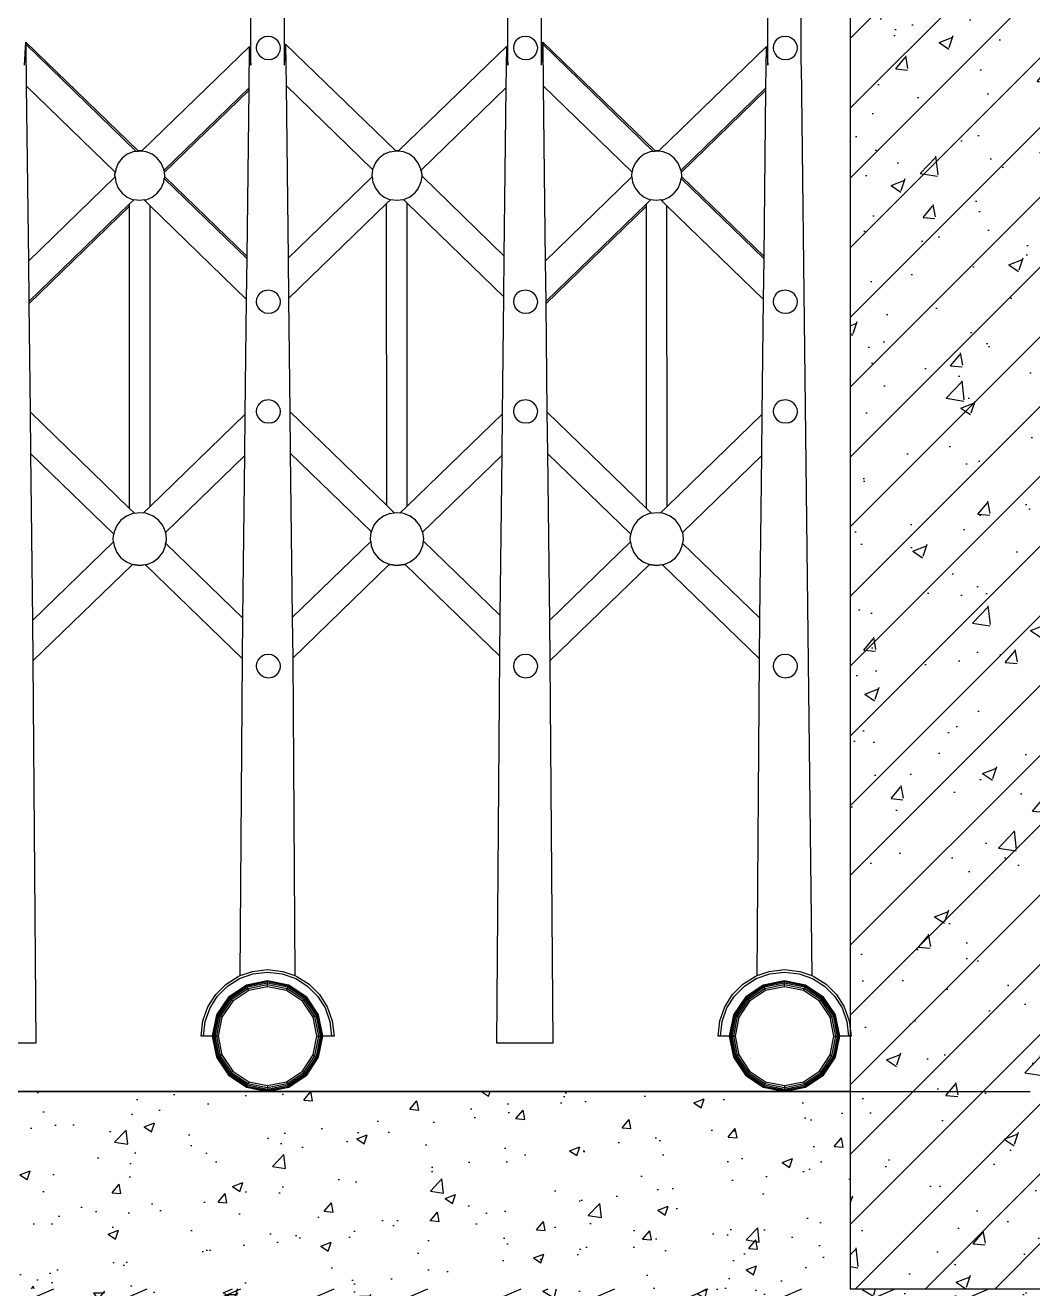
# Model space of a CAD drawing. Extents: x -2377130 to 293730, y -2 to 754590.
# Drawn here: x -2152089 to -2151068, y 516737 to 518018 of the extents above; entities that cross this region are included whole.
import ezdxf

# ---------------------------------------------------------------- set-up
doc = ezdxf.new("R2010")
doc.units = 0
doc.header["$LTSCALE"] = 1000
doc.header["$MEASUREMENT"] = 0
for name, color, linetype in [('00-Hatch', 8, 'Continuous'), ('A-SFCE', 30, 'Continuous'), ('AS-COLN', 6, 'Continuous'), ('PUB_HATCH', 8, 'Continuous')]:
    doc.layers.add(name, color=color, linetype=linetype)

# ---------------------------------------------------------------- blocks, each defined once
blk = doc.blocks.new('A$C4A4B1E4B')
at = {"color": 250}
for p, q in [((-674.7, 1056.6), (-674.7, 1499.9)), ((-640.6, 1056.6), (-640.6, 1499.9)), ((-413.9, 1056.6), (-413.9, 1499.9)), ((-379.8, 1056.6), (-379.8, 1499.9)), ((-150.6, 1056.6), (-150.6, 1499.9)), ((-116.5, 1056.6), (-116.5, 1499.9)), ((-904, 1056.6), (-902.8, 1080)), ((-902.8, 1080), (-789.1, 969.9)), ((-902.8, 1080), (-902.7, 1077.7)), ((-902.7, 1077.7), (-790.8, 969.2)), ((-902.7, 1077.7), (-902.3, 1035.5)), ((-668.9, 1074), (-668.4, 1077.2)), ((-668.4, 1077.2), (-667.2, 1080.1)), ((-667.2, 1080.1), (-665.3, 1082.5)), ((-662.9, 1084.4), (-665.3, 1082.5)), ((-660, 1085.6), (-662.9, 1084.4)), ((-660, 1085.6), (-656.8, 1086)), ((-656.8, 1086), (-653.6, 1085.6)), ((-653.6, 1085.6), (-650.8, 1084.4)), ((-650.8, 1084.4), (-648.3, 1082.5)), ((-646.5, 1080.1), (-648.3, 1082.5)), ((-645.2, 1077.2), (-646.5, 1080.1)), ((-645.2, 1077.2), (-644.8, 1074)), ((-640.6, 1056.6), (-639.4, 1078)), ((-639.4, 1078), (-527.9, 970)), ((-639.4, 1078), (-638.9, 1035.8)), ((-408.1, 1074), (-407.7, 1077.2)), ((-407.7, 1077.2), (-406.5, 1080.1)), ((-406.5, 1080.1), (-404.6, 1082.5)), ((-402.2, 1084.4), (-404.6, 1082.5)), ((-399.3, 1085.6), (-402.2, 1084.4)), ((-399.3, 1085.6), (-396.1, 1086)), ((-396.1, 1086), (-392.9, 1085.6)), ((-392.9, 1085.6), (-390, 1084.4)), ((-390, 1084.4), (-387.6, 1082.5)), ((-385.7, 1080.1), (-387.6, 1082.5)), ((-384.5, 1077.2), (-385.7, 1080.1)), ((-384.5, 1077.2), (-384.1, 1074)), ((-379.8, 1056.6), (-378.7, 1080)), ((-378.7, 1080), (-265, 969.9)), ((-378.7, 1080), (-378.6, 1077.7)), ((-378.6, 1077.7), (-266.7, 969.2)), ((-378.6, 1077.7), (-378.1, 1035.5)), ((-144.8, 1074), (-144.3, 1077.2)), ((-144.3, 1077.2), (-143.1, 1080.1)), ((-143.1, 1080.1), (-141.2, 1082.5)), ((-138.8, 1084.4), (-141.2, 1082.5)), ((-135.9, 1085.6), (-138.8, 1084.4)), ((-135.9, 1085.6), (-132.7, 1086)), ((-132.7, 1086), (-129.5, 1085.6)), ((-129.5, 1085.6), (-126.7, 1084.4)), ((-126.7, 1084.4), (-124.2, 1082.5)), ((-122.3, 1080.1), (-124.2, 1082.5)), ((-121.1, 1077.2), (-122.3, 1080.1)), ((-121.1, 1077.2), (-120.7, 1074)), ((-784.8, 969.9), (-675.9, 1075.4)), ((-676.4, 1033.5), (-675.9, 1075.4)), ((-675.9, 1075.4), (-674.7, 1056.6)), ((-668.4, 1070.8), (-668.9, 1074)), ((-668.4, 1070.8), (-667.2, 1067.9)), ((-667.2, 1067.9), (-665.3, 1065.5)), ((-662.9, 1063.6), (-665.3, 1065.5)), ((-660, 1062.4), (-662.9, 1063.6)), ((-653.6, 1062.4), (-650.8, 1063.6)), ((-650.8, 1063.6), (-648.3, 1065.5)), ((-646.5, 1067.9), (-648.3, 1065.5)), ((-645.2, 1070.8), (-646.5, 1067.9)), ((-644.8, 1074), (-645.2, 1070.8)), ((-524.4, 969.9), (-415.2, 1075.8)), ((-415.7, 1033.9), (-415.2, 1075.8)), ((-415.2, 1075.8), (-413.9, 1056.6)), ((-407.7, 1070.8), (-408.1, 1074)), ((-407.7, 1070.8), (-406.5, 1067.9)), ((-406.5, 1067.9), (-404.6, 1065.5)), ((-402.2, 1063.6), (-404.6, 1065.5)), ((-399.3, 1062.4), (-402.2, 1063.6)), ((-392.9, 1062.4), (-390, 1063.6)), ((-390, 1063.6), (-387.6, 1065.5)), ((-385.7, 1067.9), (-387.6, 1065.5)), ((-384.5, 1070.8), (-385.7, 1067.9)), ((-384.1, 1074), (-384.5, 1070.8)), ((-260.7, 969.9), (-151.8, 1075.4)), ((-152.3, 1033.5), (-151.8, 1075.4)), ((-151.8, 1075.4), (-150.6, 1056.6)), ((-144.3, 1070.8), (-144.8, 1074)), ((-144.3, 1070.8), (-143.1, 1067.9)), ((-143.1, 1067.9), (-141.2, 1065.5)), ((-138.8, 1063.6), (-141.2, 1065.5)), ((-135.9, 1062.4), (-138.8, 1063.6)), ((-129.5, 1062.4), (-126.7, 1063.6)), ((-126.7, 1063.6), (-124.2, 1065.5)), ((-122.3, 1067.9), (-124.2, 1065.5)), ((-121.1, 1070.8), (-122.3, 1067.9)), ((-120.7, 1074), (-121.1, 1070.8)), ((-656.8, 1062), (-660, 1062.4)), ((-653.6, 1062.4), (-656.8, 1062)), ((-396.1, 1062), (-399.3, 1062.4)), ((-392.9, 1062.4), (-396.1, 1062)), ((-132.7, 1062), (-135.9, 1062.4)), ((-129.5, 1062.4), (-132.7, 1062)), ((-116.5, 1056.6), (-105.9, 133.6)), ((-812.1, 948.1), (-902.3, 1035.5)), ((-902.3, 1035.5), (-900.2, 858)), ((-676.4, 1033.5), (-762.8, 949.8)), ((-676.4, 1031.2), (-762.4, 947.8)), ((-678.4, 862.6), (-676.4, 1031.2)), ((-676.4, 1031.2), (-676.4, 1033.5)), ((-551, 950.6), (-638.9, 1035.8)), ((-638.9, 1035.8), (-636.9, 860.9)), ((-415.7, 1033.9), (-502, 950.2)), ((-417.6, 863.1), (-415.7, 1033.9)), ((-288, 948.1), (-378.1, 1035.5)), ((-378.1, 1035.5), (-376.1, 858)), ((-152.3, 1033.5), (-238.7, 949.8)), ((-152.3, 1031.2), (-238.3, 947.8)), ((-154.3, 862.6), (-152.3, 1031.2)), ((-152.3, 1031.2), (-152.3, 1033.5)), ((-805.1, 962.3), (-809, 957.2)), ((-800, 966.3), (-805.1, 962.3)), ((-794, 968.8), (-800, 966.3)), ((-790.8, 969.2), (-794, 968.8)), ((-790.8, 969.2), (-788.7, 969.5)), ((-789.1, 969.9), (-787.3, 970.2)), ((-788.7, 969.5), (-789.1, 969.9)), ((-788.7, 969.5), (-787.3, 969.7)), ((-787.3, 970.2), (-784.8, 969.9)), ((-787.3, 969.7), (-785.2, 969.4)), ((-785.2, 969.4), (-784.8, 969.9)), ((-780.6, 968.8), (-785.2, 969.4)), ((-774.6, 966.3), (-780.6, 968.8)), ((-769.5, 962.3), (-774.6, 966.3)), ((-765.5, 957.2), (-769.5, 962.3)), ((-548.3, 957.2), (-544.4, 962.3)), ((-539.3, 966.3), (-544.4, 962.3)), ((-533.2, 968.8), (-539.3, 966.3)), ((-533.2, 968.8), (-527.5, 969.6)), ((-527.9, 970), (-526.5, 970.2)), ((-527.9, 970), (-527.5, 969.6)), ((-527.5, 969.6), (-526.5, 969.7)), ((-526.5, 970.2), (-524.4, 969.9)), ((-526.5, 969.7), (-524.9, 969.5)), ((-524.9, 969.5), (-524.4, 969.9)), ((-519.8, 968.8), (-524.9, 969.5)), ((-513.8, 966.3), (-519.8, 968.8)), ((-508.7, 962.3), (-513.8, 966.3)), ((-504.8, 957.2), (-508.7, 962.3)), ((-281, 962.3), (-284.9, 957.2)), ((-275.9, 966.3), (-281, 962.3)), ((-269.9, 968.8), (-275.9, 966.3)), ((-266.7, 969.2), (-269.9, 968.8)), ((-266.7, 969.2), (-264.6, 969.5)), ((-265, 969.9), (-263.2, 970.2)), ((-264.6, 969.5), (-265, 969.9)), ((-264.6, 969.5), (-263.2, 969.7)), ((-263.2, 970.2), (-260.7, 969.9)), ((-263.2, 969.7), (-261.1, 969.4)), ((-261.1, 969.4), (-260.7, 969.9)), ((-256.5, 968.8), (-261.1, 969.4)), ((-250.4, 966.3), (-256.5, 968.8)), ((-245.3, 962.3), (-250.4, 966.3)), ((-241.4, 957.2), (-245.3, 962.3)), ((-812.5, 945), (-812.1, 948.1)), ((-812.4, 944.8), (-812, 948)), ((-812, 948), (-812.1, 948.1)), ((-811.6, 951.2), (-812, 948)), ((-809, 957.2), (-811.6, 951.2)), ((-763, 951.2), (-765.5, 957.2)), ((-762.8, 949.8), (-763, 951.2)), ((-762.8, 949.8), (-762.5, 947.7)), ((-762.5, 947.7), (-762.4, 947.8)), ((-762.4, 947.8), (-762.1, 945)), ((-551.7, 945), (-551, 950.6)), ((-551.7, 944.8), (-550.9, 950.6)), ((-550.9, 950.6), (-551, 950.6)), ((-550.9, 950.6), (-550.8, 951.2)), ((-550.8, 951.2), (-548.3, 957.2)), ((-502.2, 951.2), (-504.8, 957.2)), ((-502.1, 950.1), (-502.2, 951.2)), ((-502, 950.2), (-502.1, 950.1)), ((-502.1, 950.1), (-501.4, 944.7)), ((-502, 950.2), (-501.3, 945)), ((-288.4, 945), (-288, 948.1)), ((-288.3, 944.8), (-287.9, 948)), ((-287.9, 948), (-288, 948.1)), ((-287.5, 951.2), (-287.9, 948)), ((-284.9, 957.2), (-287.5, 951.2)), ((-238.9, 951.2), (-241.4, 957.2)), ((-238.7, 949.8), (-238.9, 951.2)), ((-238.7, 949.8), (-238.4, 947.7)), ((-238.4, 947.7), (-238.3, 947.8)), ((-238.3, 947.8), (-237.9, 945)), ((-900.2, 858), (-812.3, 943.2)), ((-812.4, 944.8), (-812.5, 945)), ((-812.5, 944.5), (-812.4, 944.8)), ((-812.3, 943.2), (-812.5, 944.5)), ((-812.3, 943.2), (-811.6, 937.8)), ((-811.6, 937.8), (-809, 931.8)), ((-765.5, 931.8), (-763, 937.8)), ((-763, 937.8), (-762.4, 941.7)), ((-762.5, 947.7), (-762.1, 944.7)), ((-762.2, 943.8), (-762.4, 941.7)), ((-762.4, 941.7), (-678.4, 860.3)), ((-762.1, 944.5), (-762.2, 943.8)), ((-762.2, 943.8), (-678.4, 862.6)), ((-762.1, 945), (-762.1, 944.7)), ((-762.1, 944.7), (-762.1, 944.5)), ((-636.9, 860.9), (-551.6, 943.5)), ((-551.7, 944.8), (-551.7, 945)), ((-551.7, 944.5), (-551.7, 944.8)), ((-551.6, 943.5), (-551.7, 944.5)), ((-551.6, 943.5), (-550.8, 937.8)), ((-550.8, 937.8), (-548.3, 931.8)), ((-502.2, 937.8), (-504.8, 931.8)), ((-501.4, 944.3), (-502.2, 937.8)), ((-501.3, 945), (-501.4, 944.7)), ((-501.4, 944.7), (-501.3, 944.5)), ((-501.3, 944.5), (-501.4, 944.3)), ((-501.4, 944.3), (-417.6, 863.1)), ((-376.1, 858), (-288.2, 943.2)), ((-288.3, 944.8), (-288.4, 945)), ((-288.4, 944.5), (-288.3, 944.8)), ((-288.2, 943.2), (-288.4, 944.5)), ((-288.2, 943.2), (-287.5, 937.8)), ((-287.5, 937.8), (-284.9, 931.8)), ((-241.4, 931.8), (-238.9, 937.8)), ((-238.9, 937.8), (-238.3, 941.7)), ((-238.4, 947.7), (-238, 944.7)), ((-238.1, 943.8), (-238.3, 941.7)), ((-238.3, 941.7), (-154.3, 860.3)), ((-238, 944.5), (-238.1, 943.8)), ((-238.1, 943.8), (-154.3, 862.6)), ((-237.9, 945), (-238, 944.7)), ((-238, 944.7), (-238, 944.5)), ((-809, 931.8), (-805.1, 926.7)), ((-805.1, 926.7), (-800, 922.7)), ((-800, 922.7), (-794, 920.2)), ((-780.6, 920.2), (-774.6, 922.7)), ((-774.6, 922.7), (-769.5, 926.7)), ((-769.5, 926.7), (-765.5, 931.8)), ((-548.3, 931.8), (-544.4, 926.7)), ((-544.4, 926.7), (-539.3, 922.7)), ((-539.3, 922.7), (-533.2, 920.2)), ((-519.7, 920.3), (-513.8, 922.7)), ((-513.8, 922.7), (-508.7, 926.7)), ((-504.8, 931.8), (-508.7, 926.7)), ((-284.9, 931.8), (-281, 926.7)), ((-281, 926.7), (-275.9, 922.7)), ((-275.9, 922.7), (-269.9, 920.2)), ((-256.5, 920.2), (-250.4, 922.7)), ((-250.4, 922.7), (-245.3, 926.7)), ((-245.3, 926.7), (-241.4, 931.8)), ((-797.6, 916), (-899.7, 817)), ((-797.6, 913.7), (-899.7, 814.7)), ((-793.4, 920.1), (-797.6, 916)), ((-797.6, 913.7), (-797.6, 916)), ((-797.5, 607.3), (-797.6, 913.7)), ((-794, 920.2), (-793.4, 920.1)), ((-787.3, 919.3), (-793.4, 920.1)), ((-782.9, 919.9), (-787.3, 919.3)), ((-782.9, 919.9), (-780.6, 920.2)), ((-776.8, 913.9), (-782.9, 919.9)), ((-776.7, 609.2), (-776.8, 913.9)), ((-678.9, 819), (-776.8, 913.9)), ((-536.9, 916.4), (-636.4, 820)), ((-533, 920.2), (-536.9, 916.4)), ((-536.8, 610.1), (-536.9, 916.4)), ((-533.2, 920.2), (-533, 920.2)), ((-526.5, 919.3), (-533, 920.2)), ((-519.8, 920.2), (-526.5, 919.3)), ((-519.8, 920.2), (-519.7, 920.3)), ((-516.1, 916.8), (-519.7, 920.3)), ((-418.1, 821.8), (-516.1, 916.8)), ((-516, 609.6), (-516.1, 916.8)), ((-273.5, 916), (-375.6, 817)), ((-273.5, 913.7), (-375.6, 814.7)), ((-269.3, 920.1), (-273.5, 916)), ((-273.5, 913.7), (-273.5, 916)), ((-273.4, 607.3), (-273.5, 913.7)), ((-269.9, 920.2), (-269.3, 920.1)), ((-263.2, 919.3), (-269.3, 920.1)), ((-258.8, 919.9), (-263.2, 919.3)), ((-258.8, 919.9), (-256.5, 920.2)), ((-252.7, 913.9), (-258.8, 919.9)), ((-252.6, 609.2), (-252.7, 913.9)), ((-154.8, 819), (-252.7, 913.9)), ((-678.9, 819), (-678.4, 860.3)), ((-678.4, 860.3), (-678.4, 862.6)), ((-636.9, 860.9), (-636.4, 820)), ((-418.1, 821.8), (-417.6, 863.1)), ((-154.8, 819), (-154.3, 860.3)), ((-154.3, 860.3), (-154.3, 862.6)), ((-900.2, 858), (-899.7, 817)), ((-376.1, 858), (-375.6, 817)), ((-668.9, 816.8), (-668.4, 819.9)), ((-668.4, 819.9), (-667.2, 822.8)), ((-667.2, 822.8), (-665.3, 825.3)), ((-662.9, 827.1), (-665.3, 825.3)), ((-660, 828.3), (-662.9, 827.1)), ((-660, 828.3), (-656.8, 828.8)), ((-656.8, 828.8), (-653.6, 828.3)), ((-653.6, 828.3), (-650.8, 827.1)), ((-650.8, 827.1), (-648.3, 825.3)), ((-646.5, 822.8), (-648.3, 825.3)), ((-645.2, 819.9), (-646.5, 822.8)), ((-645.2, 819.9), (-644.8, 816.8)), ((-636.4, 820), (-635.1, 705.4)), ((-419.5, 703.2), (-418.1, 821.8)), ((-408.1, 816.8), (-407.7, 819.9)), ((-407.7, 819.9), (-406.5, 822.8)), ((-406.5, 822.8), (-404.6, 825.3)), ((-402.2, 827.1), (-404.6, 825.3)), ((-399.3, 828.3), (-402.2, 827.1)), ((-399.3, 828.3), (-396.1, 828.8)), ((-396.1, 828.8), (-392.9, 828.3)), ((-392.9, 828.3), (-390, 827.1)), ((-390, 827.1), (-387.6, 825.3)), ((-385.7, 822.8), (-387.6, 825.3)), ((-384.5, 819.9), (-385.7, 822.8)), ((-384.5, 819.9), (-384.1, 816.8)), ((-144.8, 816.8), (-144.3, 819.9)), ((-144.3, 819.9), (-143.1, 822.8)), ((-143.1, 822.8), (-141.2, 825.3)), ((-138.8, 827.1), (-141.2, 825.3)), ((-135.9, 828.3), (-138.8, 827.1)), ((-135.9, 828.3), (-132.7, 828.8)), ((-132.7, 828.8), (-129.5, 828.3)), ((-129.5, 828.3), (-126.7, 827.1)), ((-126.7, 827.1), (-124.2, 825.3)), ((-122.3, 822.8), (-124.2, 825.3)), ((-121.1, 819.9), (-122.3, 822.8)), ((-121.1, 819.9), (-120.7, 816.8)), ((-899.7, 817), (-899.7, 814.7)), ((-899.7, 814.7), (-898.5, 705.1)), ((-680.2, 702.7), (-678.9, 819)), ((-668.4, 813.6), (-668.9, 816.8)), ((-668.4, 813.6), (-667.2, 810.7)), ((-667.2, 810.7), (-665.3, 808.3)), ((-662.9, 806.4), (-665.3, 808.3)), ((-650.8, 806.4), (-648.3, 808.3)), ((-646.5, 810.7), (-648.3, 808.3)), ((-645.2, 813.6), (-646.5, 810.7)), ((-644.8, 816.8), (-645.2, 813.6)), ((-407.7, 813.6), (-408.1, 816.8)), ((-407.7, 813.6), (-406.5, 810.7)), ((-406.5, 810.7), (-404.6, 808.3)), ((-402.2, 806.4), (-404.6, 808.3)), ((-390, 806.4), (-387.6, 808.3)), ((-385.7, 810.7), (-387.6, 808.3)), ((-384.5, 813.6), (-385.7, 810.7)), ((-384.1, 816.8), (-384.5, 813.6)), ((-375.6, 817), (-375.6, 814.7)), ((-375.6, 814.7), (-374.4, 705.1)), ((-156.1, 702.7), (-154.8, 819)), ((-144.3, 813.6), (-144.8, 816.8)), ((-144.3, 813.6), (-143.1, 810.7)), ((-143.1, 810.7), (-141.2, 808.3)), ((-138.8, 806.4), (-141.2, 808.3)), ((-126.7, 806.4), (-124.2, 808.3)), ((-122.3, 810.7), (-124.2, 808.3)), ((-121.1, 813.6), (-122.3, 810.7)), ((-120.7, 816.8), (-121.1, 813.6)), ((-660, 805.2), (-662.9, 806.4)), ((-656.8, 804.7), (-660, 805.2)), ((-653.6, 805.2), (-656.8, 804.7)), ((-653.6, 805.2), (-650.8, 806.4)), ((-399.3, 805.2), (-402.2, 806.4)), ((-396.1, 804.7), (-399.3, 805.2)), ((-392.9, 805.2), (-396.1, 804.7)), ((-392.9, 805.2), (-390, 806.4)), ((-135.9, 805.2), (-138.8, 806.4)), ((-132.7, 804.7), (-135.9, 805.2)), ((-129.5, 805.2), (-132.7, 804.7)), ((-129.5, 805.2), (-126.7, 806.4)), ((-660, 717.1), (-656.8, 717.5)), ((-656.8, 717.5), (-653.6, 717.1)), ((-399.3, 717.1), (-396.1, 717.5)), ((-396.1, 717.5), (-392.9, 717.1)), ((-135.9, 717.1), (-132.7, 717.5)), ((-132.7, 717.5), (-129.5, 717.1)), ((-898.5, 705.1), (-797.5, 607.3)), ((-898.5, 705.1), (-898, 662.9)), ((-668.9, 705.5), (-668.4, 708.7)), ((-668.4, 702.3), (-668.9, 705.5)), ((-668.4, 708.7), (-667.2, 711.6)), ((-667.2, 711.6), (-665.3, 714)), ((-662.9, 715.9), (-665.3, 714)), ((-660, 717.1), (-662.9, 715.9)), ((-653.6, 717.1), (-650.8, 715.9)), ((-650.8, 715.9), (-648.3, 714)), ((-646.5, 711.6), (-648.3, 714)), ((-645.2, 708.7), (-646.5, 711.6)), ((-645.2, 708.7), (-644.8, 705.5)), ((-644.8, 705.5), (-645.2, 702.3)), ((-635.1, 705.4), (-536.8, 610.1)), ((-635.1, 705.4), (-634.6, 663.2)), ((-408.1, 705.5), (-407.7, 708.7)), ((-407.7, 702.3), (-408.1, 705.5)), ((-407.7, 708.7), (-406.5, 711.6)), ((-406.5, 711.6), (-404.6, 714)), ((-402.2, 715.9), (-404.6, 714)), ((-399.3, 717.1), (-402.2, 715.9)), ((-392.9, 717.1), (-390, 715.9)), ((-390, 715.9), (-387.6, 714)), ((-385.7, 711.6), (-387.6, 714)), ((-384.5, 708.7), (-385.7, 711.6)), ((-384.5, 708.7), (-384.1, 705.5)), ((-384.1, 705.5), (-384.5, 702.3)), ((-374.4, 705.1), (-273.4, 607.3)), ((-374.4, 705.1), (-373.9, 662.9)), ((-144.8, 705.5), (-144.3, 708.7)), ((-144.3, 702.3), (-144.8, 705.5)), ((-144.3, 708.7), (-143.1, 711.6)), ((-143.1, 711.6), (-141.2, 714)), ((-138.8, 715.9), (-141.2, 714)), ((-135.9, 717.1), (-138.8, 715.9)), ((-129.5, 717.1), (-126.7, 715.9)), ((-126.7, 715.9), (-124.2, 714)), ((-122.3, 711.6), (-124.2, 714)), ((-121.1, 708.7), (-122.3, 711.6)), ((-121.1, 708.7), (-120.7, 705.5)), ((-120.7, 705.5), (-121.1, 702.3)), ((-776.7, 609.2), (-680.2, 702.7)), ((-680.7, 660.9), (-680.2, 702.7)), ((-668.4, 702.3), (-667.2, 699.5)), ((-667.2, 699.5), (-665.3, 697)), ((-662.9, 695.1), (-665.3, 697)), ((-660, 693.9), (-662.9, 695.1)), ((-656.8, 693.5), (-660, 693.9)), ((-653.6, 693.9), (-656.8, 693.5)), ((-653.6, 693.9), (-650.8, 695.1)), ((-650.8, 695.1), (-648.3, 697)), ((-646.5, 699.5), (-648.3, 697)), ((-645.2, 702.3), (-646.5, 699.5)), ((-516, 609.6), (-419.5, 703.2)), ((-419.9, 661.3), (-419.5, 703.2)), ((-407.7, 702.3), (-406.5, 699.5)), ((-406.5, 699.5), (-404.6, 697)), ((-402.2, 695.1), (-404.6, 697)), ((-399.3, 693.9), (-402.2, 695.1)), ((-396.1, 693.5), (-399.3, 693.9)), ((-392.9, 693.9), (-396.1, 693.5)), ((-392.9, 693.9), (-390, 695.1)), ((-390, 695.1), (-387.6, 697)), ((-385.7, 699.5), (-387.6, 697)), ((-384.5, 702.3), (-385.7, 699.5)), ((-252.6, 609.2), (-156.1, 702.7)), ((-156.6, 660.9), (-156.1, 702.7)), ((-144.3, 702.3), (-143.1, 699.5)), ((-143.1, 699.5), (-141.2, 697)), ((-138.8, 695.1), (-141.2, 697)), ((-135.9, 693.9), (-138.8, 695.1)), ((-132.7, 693.5), (-135.9, 693.9)), ((-129.5, 693.9), (-132.7, 693.5)), ((-129.5, 693.9), (-126.7, 695.1)), ((-126.7, 695.1), (-124.2, 697)), ((-122.3, 699.5), (-124.2, 697)), ((-121.1, 702.3), (-122.3, 699.5)), ((-813.5, 581), (-898, 662.9)), ((-898, 662.9), (-896, 493.5)), ((-680.7, 660.9), (-761.2, 582.8)), ((-682.6, 495.9), (-680.7, 660.9)), ((-552.4, 583.5), (-634.6, 663.2)), ((-634.6, 663.2), (-632.7, 496.5)), ((-419.9, 661.3), (-500.6, 583.2)), ((-421.8, 498.7), (-419.9, 661.3)), ((-289.4, 581), (-373.9, 662.9)), ((-373.9, 662.9), (-371.9, 493.5)), ((-156.6, 660.9), (-237.1, 582.8)), ((-158.5, 495.9), (-156.6, 660.9)), ((-794.4, 602.2), (-800.8, 599.5)), ((-797.5, 607.3), (-792.6, 602.5)), ((-792.6, 602.5), (-794.4, 602.2)), ((-792.6, 602.5), (-787.3, 603.2)), ((-787.3, 603.2), (-783.4, 602.7)), ((-783.4, 602.7), (-776.7, 609.2)), ((-780.1, 602.2), (-783.4, 602.7)), ((-773.7, 599.5), (-780.1, 602.2)), ((-533.7, 602.2), (-540.1, 599.5)), ((-536.8, 610.1), (-529.3, 602.8)), ((-533.7, 602.2), (-529.3, 602.8)), ((-529.3, 602.8), (-526.5, 603.2)), ((-526.5, 603.2), (-523.1, 602.7)), ((-516, 609.6), (-523.1, 602.7)), ((-519.4, 602.2), (-523.1, 602.7)), ((-513, 599.5), (-519.4, 602.2)), ((-270.3, 602.2), (-276.7, 599.5)), ((-273.4, 607.3), (-268.5, 602.5)), ((-268.5, 602.5), (-270.3, 602.2)), ((-268.5, 602.5), (-263.2, 603.2)), ((-263.2, 603.2), (-259.3, 602.7)), ((-259.3, 602.7), (-252.6, 609.2)), ((-256, 602.2), (-259.3, 602.7)), ((-249.6, 599.5), (-256, 602.2)), ((-810.5, 589.9), (-813.2, 583.4)), ((-806.3, 595.3), (-810.5, 589.9)), ((-800.8, 599.5), (-806.3, 595.3)), ((-768.3, 595.3), (-773.7, 599.5)), ((-764, 589.9), (-768.3, 595.3)), ((-761.3, 583.4), (-764, 589.9)), ((-552.4, 583.5), (-549.8, 589.9)), ((-549.8, 589.9), (-545.6, 595.3)), ((-540.1, 599.5), (-545.6, 595.3)), ((-507.5, 595.3), (-513, 599.5)), ((-503.3, 589.9), (-507.5, 595.3)), ((-500.6, 583.4), (-503.3, 589.9)), ((-286.4, 589.9), (-289.1, 583.4)), ((-282.2, 595.3), (-286.4, 589.9)), ((-276.7, 599.5), (-282.2, 595.3)), ((-244.1, 595.3), (-249.6, 599.5)), ((-239.9, 589.9), (-244.1, 595.3)), ((-237.2, 583.4), (-239.9, 589.9)), ((-814.2, 576.3), (-813.5, 581)), ((-813.2, 583.4), (-813.5, 581)), ((-761.2, 582.8), (-761.3, 583.4)), ((-761.2, 582.8), (-760.4, 576.3)), ((-553.4, 576.3), (-552.5, 583.4)), ((-552.5, 583.4), (-552.4, 583.5)), ((-500.6, 583.2), (-500.6, 583.4)), ((-500.6, 583.2), (-499.6, 576.3)), ((-290.1, 576.3), (-289.4, 581)), ((-289.1, 583.4), (-289.4, 581)), ((-237.1, 582.8), (-237.2, 583.4)), ((-237.1, 582.8), (-236.3, 576.3)), ((-896, 493.5), (-813.8, 573.2)), ((-814.2, 576.1), (-814.2, 576.3)), ((-814.2, 576), (-814.2, 576.1)), ((-813.8, 573.3), (-814.2, 576.1)), ((-813.8, 573.2), (-814.2, 576)), ((-813.8, 573.2), (-813.8, 573.3)), ((-813.8, 573.3), (-813.2, 569.2)), ((-813.2, 569.2), (-810.5, 562.7)), ((-764, 562.7), (-761.3, 569.2)), ((-761.3, 569.2), (-761, 571.8)), ((-760.4, 576.1), (-761, 571.8)), ((-761, 571.8), (-760.9, 571.8)), ((-760.4, 576), (-760.9, 571.8)), ((-760.9, 571.8), (-682.6, 495.9)), ((-760.4, 576.3), (-760.4, 576.1)), ((-760.4, 576.1), (-760.4, 576)), ((-632.7, 496.5), (-553.1, 573.6)), ((-553.4, 576.1), (-553.4, 576.3)), ((-553.4, 576), (-553.4, 576.1)), ((-553.1, 573.6), (-553.4, 576.1)), ((-553.1, 573.6), (-553.4, 576)), ((-553.1, 573.6), (-552.5, 569.2)), ((-553.1, 573.6), (-553.1, 573.6)), ((-552.5, 569.2), (-549.8, 562.7)), ((-500.6, 569.2), (-503.3, 562.7)), ((-499.9, 574.3), (-500.6, 569.2)), ((-499.7, 576.1), (-499.9, 574.3)), ((-499.6, 576), (-499.9, 574.3)), ((-499.9, 574.3), (-421.8, 498.7)), ((-499.9, 574.3), (-499.9, 574.3)), ((-499.6, 576.3), (-499.7, 576.1)), ((-499.7, 576.1), (-499.6, 576)), ((-371.9, 493.5), (-289.7, 573.2)), ((-290, 576.1), (-290.1, 576.3)), ((-290.1, 576), (-290, 576.1)), ((-289.7, 573.2), (-290.1, 576)), ((-289.7, 573.3), (-290, 576.1)), ((-289.7, 573.2), (-289.7, 573.3)), ((-289.7, 573.3), (-289.1, 569.2)), ((-289.1, 569.2), (-286.4, 562.7)), ((-239.9, 562.7), (-237.2, 569.2)), ((-237.2, 569.2), (-236.9, 571.8)), ((-236.3, 576.1), (-236.9, 571.8)), ((-236.9, 571.8), (-236.8, 571.8)), ((-236.3, 576), (-236.8, 571.8)), ((-236.8, 571.8), (-158.5, 495.9)), ((-236.3, 576.3), (-236.3, 576.1)), ((-236.3, 576.1), (-236.3, 576)), ((-810.5, 562.7), (-806.3, 557.3)), ((-806.3, 557.3), (-800.8, 553.1)), ((-800.8, 553.1), (-794.6, 550.4)), ((-780.1, 550.4), (-773.7, 553.1)), ((-773.7, 553.1), (-768.3, 557.3)), ((-768.3, 557.3), (-764, 562.7)), ((-549.8, 562.7), (-545.6, 557.3)), ((-545.6, 557.3), (-540.1, 553.1)), ((-540.1, 553.1), (-534.2, 550.6)), ((-518.6, 550.7), (-513, 553.1)), ((-513, 553.1), (-507.5, 557.3)), ((-503.3, 562.7), (-507.5, 557.3)), ((-286.4, 562.7), (-282.2, 557.3)), ((-282.2, 557.3), (-276.7, 553.1)), ((-276.7, 553.1), (-270.5, 550.4)), ((-256, 550.4), (-249.6, 553.1)), ((-249.6, 553.1), (-244.1, 557.3)), ((-244.1, 557.3), (-239.9, 562.7)), ((-794.8, 550.2), (-895.6, 452.6)), ((-794.6, 550.4), (-794.8, 550.2)), ((-794.4, 550.1), (-794.8, 550.2)), ((-794.4, 550.4), (-794.6, 550.4)), ((-787.3, 549.4), (-794.4, 550.4)), ((-787.3, 549.1), (-794.4, 550.1)), ((-781.7, 550.2), (-787.3, 549.4)), ((-781.4, 549.9), (-787.3, 549.1)), ((-781.7, 550.2), (-780.1, 550.4)), ((-781.4, 549.9), (-781.7, 550.2)), ((-683, 454.6), (-781.4, 549.9)), ((-534.4, 550.4), (-632.2, 455.5)), ((-534.2, 550.6), (-534.4, 550.4)), ((-533.7, 550.1), (-534.4, 550.4)), ((-533.7, 550.4), (-534.2, 550.6)), ((-526.5, 549.4), (-533.7, 550.4)), ((-526.5, 549.1), (-533.7, 550.1)), ((-519.4, 550.4), (-526.5, 549.4)), ((-519.4, 550.1), (-526.5, 549.1)), ((-519.4, 550.4), (-518.6, 550.7)), ((-519.4, 550.1), (-518.3, 550.5)), ((-518.3, 550.5), (-518.6, 550.7)), ((-422.3, 457.4), (-518.3, 550.5)), ((-270.7, 550.2), (-371.5, 452.6)), ((-270.5, 550.4), (-270.7, 550.2)), ((-270.3, 550.1), (-270.7, 550.2)), ((-270.3, 550.4), (-270.5, 550.4)), ((-263.2, 549.4), (-270.3, 550.4)), ((-263.2, 549.1), (-270.3, 550.1)), ((-257.6, 550.2), (-263.2, 549.4)), ((-257.3, 549.9), (-263.2, 549.1)), ((-257.6, 550.2), (-256, 550.4)), ((-257.3, 549.9), (-257.6, 550.2)), ((-158.9, 454.6), (-257.3, 549.9)), ((-896, 493.5), (-895.6, 452.6)), ((-683, 454.6), (-682.6, 495.9)), ((-632.7, 496.5), (-632.2, 455.5)), ((-422.3, 457.4), (-421.8, 498.7)), ((-371.9, 493.5), (-371.5, 452.6)), ((-158.9, 454.6), (-158.5, 495.9)), ((-895.6, 452.6), (-892.6, 65.3)), ((-685.3, 133.6), (-683, 454.6)), ((-668.9, 447.4), (-668.4, 450.6)), ((-668.4, 450.6), (-667.2, 453.4)), ((-667.2, 453.4), (-665.3, 455.9)), ((-662.9, 457.7), (-665.3, 455.9)), ((-660, 459), (-662.9, 457.7)), ((-660, 459), (-656.8, 459.4)), ((-656.8, 459.4), (-653.6, 459)), ((-653.6, 459), (-650.8, 457.7)), ((-650.8, 457.7), (-648.3, 455.9)), ((-646.5, 453.4), (-648.3, 455.9)), ((-645.2, 450.6), (-646.5, 453.4)), ((-645.2, 450.6), (-644.8, 447.4)), ((-632.2, 455.5), (-630, 133.6)), ((-425.3, 65.3), (-422.3, 457.4)), ((-408.1, 447.4), (-407.7, 450.6)), ((-407.7, 450.6), (-406.5, 453.4)), ((-406.5, 453.4), (-404.6, 455.9)), ((-402.2, 457.7), (-404.6, 455.9)), ((-399.3, 459), (-402.2, 457.7)), ((-399.3, 459), (-396.1, 459.4)), ((-396.1, 459.4), (-392.9, 459)), ((-392.9, 459), (-390, 457.7)), ((-390, 457.7), (-387.6, 455.9)), ((-385.7, 453.4), (-387.6, 455.9)), ((-384.5, 450.6), (-385.7, 453.4)), ((-384.5, 450.6), (-384.1, 447.4)), ((-371.5, 452.6), (-368.5, 65.3)), ((-161.1, 133.6), (-158.9, 454.6)), ((-144.8, 447.4), (-144.3, 450.6)), ((-144.3, 450.6), (-143.1, 453.4)), ((-143.1, 453.4), (-141.2, 455.9)), ((-138.8, 457.7), (-141.2, 455.9)), ((-135.9, 459), (-138.8, 457.7)), ((-135.9, 459), (-132.7, 459.4)), ((-132.7, 459.4), (-129.5, 459)), ((-129.5, 459), (-126.7, 457.7)), ((-126.7, 457.7), (-124.2, 455.9)), ((-122.3, 453.4), (-124.2, 455.9)), ((-121.1, 450.6), (-122.3, 453.4)), ((-121.1, 450.6), (-120.7, 447.4)), ((-668.4, 444.2), (-668.9, 447.4)), ((-668.4, 444.2), (-667.2, 441.3)), ((-667.2, 441.3), (-665.3, 438.9)), ((-662.9, 437), (-665.3, 438.9)), ((-660, 435.8), (-662.9, 437)), ((-656.8, 435.3), (-660, 435.8)), ((-653.6, 435.8), (-656.8, 435.3)), ((-653.6, 435.8), (-650.8, 437)), ((-650.8, 437), (-648.3, 438.9)), ((-646.5, 441.3), (-648.3, 438.9)), ((-645.2, 444.2), (-646.5, 441.3)), ((-644.8, 447.4), (-645.2, 444.2)), ((-407.7, 444.2), (-408.1, 447.4)), ((-407.7, 444.2), (-406.5, 441.3)), ((-406.5, 441.3), (-404.6, 438.9)), ((-402.2, 437), (-404.6, 438.9)), ((-399.3, 435.8), (-402.2, 437)), ((-396.1, 435.3), (-399.3, 435.8)), ((-392.9, 435.8), (-396.1, 435.3)), ((-392.9, 435.8), (-390, 437)), ((-390, 437), (-387.6, 438.9)), ((-385.7, 441.3), (-387.6, 438.9)), ((-384.5, 444.2), (-385.7, 441.3)), ((-384.1, 447.4), (-384.5, 444.2)), ((-144.3, 444.2), (-144.8, 447.4)), ((-144.3, 444.2), (-143.1, 441.3)), ((-143.1, 441.3), (-141.2, 438.9)), ((-138.8, 437), (-141.2, 438.9)), ((-135.9, 435.8), (-138.8, 437)), ((-132.7, 435.3), (-135.9, 435.8)), ((-129.5, 435.8), (-132.7, 435.3)), ((-129.5, 435.8), (-126.7, 437)), ((-126.7, 437), (-124.2, 438.9)), ((-122.3, 441.3), (-124.2, 438.9)), ((-121.1, 444.2), (-122.3, 441.3)), ((-120.7, 447.4), (-121.1, 444.2)), ((-699.8, 124.9), (-687.3, 132.9)), ((-698.2, 123), (-686.2, 130.7)), ((-687.3, 132.9), (-685.3, 133.6)), ((-686.2, 130.7), (-672.5, 135.5)), ((-685.3, 133.6), (-673.1, 137.9)), ((-657.6, 128.4), (-679.1, 124.1)), ((-673.1, 137.9), (-657.6, 139.7)), ((-672.5, 135.5), (-657.6, 137.3)), ((-657.6, 139.7), (-642.2, 137.9)), ((-657.6, 137.3), (-642.7, 135.5)), ((-636.2, 124.1), (-657.6, 128.4)), ((-657.6, 128.1), (-657.6, 128.4)), ((-642.7, 135.5), (-629.1, 130.7)), ((-642.2, 137.9), (-630, 133.6)), ((-630, 133.6), (-628, 132.9)), ((-629.1, 130.7), (-617, 123)), ((-628, 132.9), (-615.5, 124.9)), ((-175.7, 124.9), (-163.2, 132.9)), ((-174.1, 123), (-162.1, 130.7)), ((-163.2, 132.9), (-161.1, 133.6)), ((-162.1, 130.7), (-148.4, 135.5)), ((-161.1, 133.6), (-149, 137.9)), ((-133.5, 128.4), (-155, 124.1)), ((-149, 137.9), (-133.5, 139.7)), ((-148.4, 135.5), (-133.5, 137.3)), ((-133.5, 139.7), (-118.1, 137.9)), ((-133.5, 137.3), (-118.6, 135.5)), ((-112.1, 124.1), (-133.5, 128.4)), ((-133.5, 128.1), (-133.5, 128.4)), ((-118.6, 135.5), (-105, 130.7)), ((-118.1, 137.9), (-105.9, 133.6)), ((-105.9, 133.6), (-103.9, 132.9)), ((-105, 130.7), (-92.9, 123)), ((-103.9, 132.9), (-91.4, 124.9)), ((-710.2, 114.5), (-699.8, 124.9)), ((-708.3, 112.9), (-698.2, 123)), ((-679.1, 124.1), (-697.3, 111.9)), ((-679, 123.8), (-697, 111.7)), ((-678.6, 123), (-696.4, 111.1)), ((-678.1, 121.8), (-695.5, 110.2)), ((-677.5, 120.3), (-694.3, 109)), ((-676.8, 118.6), (-693, 107.7)), ((-679, 123.8), (-679.1, 124.1)), ((-657.6, 128.1), (-679, 123.8)), ((-678.6, 123), (-679, 123.8)), ((-657.6, 127.2), (-678.6, 123)), ((-678.1, 121.8), (-678.6, 123)), ((-657.6, 125.9), (-678.1, 121.8)), ((-677.5, 120.3), (-678.1, 121.8)), ((-657.6, 124.2), (-677.5, 120.3)), ((-676.8, 118.6), (-677.5, 120.3)), ((-657.6, 122.4), (-676.8, 118.6)), ((-636.3, 123.8), (-657.6, 128.1)), ((-657.6, 127.2), (-657.6, 128.1)), ((-636.6, 123), (-657.6, 127.2)), ((-657.6, 125.9), (-657.6, 127.2)), ((-637.1, 121.8), (-657.6, 125.9)), ((-657.6, 124.2), (-657.6, 125.9)), ((-637.8, 120.3), (-657.6, 124.2)), ((-657.6, 122.4), (-657.6, 124.2)), ((-638.5, 118.6), (-657.6, 122.4)), ((-638.5, 118.6), (-637.8, 120.3)), ((-622.2, 107.7), (-638.5, 118.6)), ((-637.8, 120.3), (-637.1, 121.8)), ((-620.9, 109), (-637.8, 120.3)), ((-637.1, 121.8), (-636.6, 123)), ((-619.7, 110.2), (-637.1, 121.8)), ((-636.6, 123), (-636.3, 123.8)), ((-618.8, 111.1), (-636.6, 123)), ((-636.3, 123.8), (-636.2, 124.1)), ((-618.2, 111.7), (-636.3, 123.8)), ((-618, 111.9), (-636.2, 124.1)), ((-617, 123), (-607, 112.9)), ((-615.5, 124.9), (-605, 114.5)), ((-186.1, 114.5), (-175.7, 124.9)), ((-184.2, 112.9), (-174.1, 123)), ((-155, 124.1), (-173.1, 111.9)), ((-154.9, 123.8), (-172.9, 111.7)), ((-154.5, 123), (-172.3, 111.1)), ((-154, 121.8), (-171.4, 110.2)), ((-153.4, 120.3), (-170.2, 109)), ((-152.7, 118.6), (-168.9, 107.7)), ((-154.9, 123.8), (-155, 124.1)), ((-133.5, 128.1), (-154.9, 123.8)), ((-154.5, 123), (-154.9, 123.8)), ((-133.5, 127.2), (-154.5, 123)), ((-154, 121.8), (-154.5, 123)), ((-133.5, 125.9), (-154, 121.8)), ((-153.4, 120.3), (-154, 121.8)), ((-133.5, 124.2), (-153.4, 120.3)), ((-152.7, 118.6), (-153.4, 120.3)), ((-133.5, 122.4), (-152.7, 118.6)), ((-112.2, 123.8), (-133.5, 128.1)), ((-133.5, 127.2), (-133.5, 128.1)), ((-112.5, 123), (-133.5, 127.2)), ((-133.5, 125.9), (-133.5, 127.2)), ((-113, 121.8), (-133.5, 125.9)), ((-133.5, 124.2), (-133.5, 125.9)), ((-113.7, 120.3), (-133.5, 124.2)), ((-133.5, 122.4), (-133.5, 124.2)), ((-114.4, 118.6), (-133.5, 122.4)), ((-114.4, 118.6), (-113.7, 120.3)), ((-98.1, 107.7), (-114.4, 118.6)), ((-113.7, 120.3), (-113, 121.8)), ((-96.8, 109), (-113.7, 120.3)), ((-113, 121.8), (-112.5, 123)), ((-95.6, 110.2), (-113, 121.8)), ((-112.5, 123), (-112.2, 123.8)), ((-94.7, 111.1), (-112.5, 123)), ((-112.2, 123.8), (-112.1, 124.1)), ((-94.1, 111.7), (-112.2, 123.8)), ((-93.9, 111.9), (-112.1, 124.1)), ((-92.9, 123), (-82.9, 112.9)), ((-91.4, 124.9), (-80.9, 114.5)), ((-718.2, 101.9), (-710.2, 114.5)), ((-716, 100.9), (-708.3, 112.9)), ((-697.3, 111.9), (-709.4, 93.8)), ((-697, 111.7), (-709.1, 93.6)), ((-696.4, 111.1), (-708.3, 93.3)), ((-695.5, 110.2), (-707.1, 92.8)), ((-694.3, 109), (-705.6, 92.2)), ((-693, 107.7), (-703.9, 91.5)), ((-697, 111.7), (-697.3, 111.9)), ((-696.4, 111.1), (-697, 111.7)), ((-695.5, 110.2), (-696.4, 111.1)), ((-694.3, 109), (-695.5, 110.2)), ((-693, 107.7), (-694.3, 109)), ((-622.2, 107.7), (-620.9, 109)), ((-611.4, 91.5), (-622.2, 107.7)), ((-620.9, 109), (-619.7, 110.2)), ((-609.7, 92.2), (-620.9, 109)), ((-619.7, 110.2), (-618.8, 111.1)), ((-608.1, 92.8), (-619.7, 110.2)), ((-618.8, 111.1), (-618.2, 111.7)), ((-606.9, 93.3), (-618.8, 111.1)), ((-618.2, 111.7), (-618, 111.9)), ((-606.1, 93.6), (-618.2, 111.7)), ((-605.9, 93.8), (-618, 111.9)), ((-607, 112.9), (-599.3, 100.9)), ((-605, 114.5), (-597.1, 101.9)), ((-194.1, 101.9), (-186.1, 114.5)), ((-191.9, 100.9), (-184.2, 112.9)), ((-173.1, 111.9), (-185.3, 93.8)), ((-172.9, 111.7), (-185, 93.6)), ((-172.3, 111.1), (-184.2, 93.3)), ((-171.4, 110.2), (-183, 92.8)), ((-170.2, 109), (-181.5, 92.2)), ((-168.9, 107.7), (-179.8, 91.5)), ((-172.9, 111.7), (-173.1, 111.9)), ((-172.3, 111.1), (-172.9, 111.7)), ((-171.4, 110.2), (-172.3, 111.1)), ((-170.2, 109), (-171.4, 110.2)), ((-168.9, 107.7), (-170.2, 109)), ((-98.1, 107.7), (-96.8, 109)), ((-87.3, 91.5), (-98.1, 107.7)), ((-96.8, 109), (-95.6, 110.2)), ((-85.6, 92.2), (-96.8, 109)), ((-95.6, 110.2), (-94.7, 111.1)), ((-84, 92.8), (-95.6, 110.2)), ((-94.7, 111.1), (-94.1, 111.7)), ((-82.8, 93.3), (-94.7, 111.1)), ((-94.1, 111.7), (-93.9, 111.9)), ((-82, 93.6), (-94.1, 111.7)), ((-81.7, 93.8), (-93.9, 111.9)), ((-82.9, 112.9), (-75.2, 100.9)), ((-80.9, 114.5), (-73, 101.9)), ((-723.3, 87.8), (-718.2, 101.9)), ((-720.9, 87.2), (-716, 100.9)), ((-709.4, 93.8), (-713.7, 72.3)), ((-709.1, 93.6), (-713.4, 72.3)), ((-708.3, 93.3), (-712.5, 72.3)), ((-707.1, 92.8), (-711.2, 72.3)), ((-705.6, 92.2), (-709.5, 72.3)), ((-709.1, 93.6), (-709.4, 93.8)), ((-708.3, 93.3), (-709.1, 93.6)), ((-707.1, 92.8), (-708.3, 93.3)), ((-703.9, 91.5), (-707.7, 72.3)), ((-705.6, 92.2), (-707.1, 92.8)), ((-703.9, 91.5), (-705.6, 92.2)), ((-611.4, 91.5), (-609.7, 92.2)), ((-607.6, 72.3), (-611.4, 91.5)), ((-609.7, 92.2), (-608.1, 92.8)), ((-605.7, 72.3), (-609.7, 92.2)), ((-608.1, 92.8), (-606.9, 93.3)), ((-604.1, 72.3), (-608.1, 92.8)), ((-606.9, 93.3), (-606.1, 93.6)), ((-602.7, 72.3), (-606.9, 93.3)), ((-606.1, 93.6), (-605.9, 93.8)), ((-601.9, 72.3), (-606.1, 93.6)), ((-601.6, 72.3), (-605.9, 93.8)), ((-599.3, 100.9), (-594.4, 87.2)), ((-597.1, 101.9), (-592, 87.8)), ((-199.1, 87.8), (-194.1, 101.9)), ((-196.8, 87.2), (-191.9, 100.9)), ((-185.3, 93.8), (-189.6, 72.3)), ((-185, 93.6), (-189.3, 72.3)), ((-184.2, 93.3), (-188.4, 72.3)), ((-183, 92.8), (-187.1, 72.3)), ((-181.5, 92.2), (-185.4, 72.3)), ((-185, 93.6), (-185.3, 93.8)), ((-184.2, 93.3), (-185, 93.6)), ((-183, 92.8), (-184.2, 93.3)), ((-179.8, 91.5), (-183.6, 72.3)), ((-181.5, 92.2), (-183, 92.8)), ((-179.8, 91.5), (-181.5, 92.2)), ((-87.3, 91.5), (-85.6, 92.2)), ((-83.5, 72.3), (-87.3, 91.5)), ((-85.6, 92.2), (-84, 92.8)), ((-81.6, 72.3), (-85.6, 92.2)), ((-84, 92.8), (-82.8, 93.3)), ((-79.9, 72.3), (-84, 92.8)), ((-82.8, 93.3), (-82, 93.6)), ((-78.6, 72.3), (-82.8, 93.3)), ((-82, 93.6), (-81.7, 93.8)), ((-77.8, 72.3), (-82, 93.6)), ((-77.5, 72.3), (-81.7, 93.8)), ((-75.2, 100.9), (-70.3, 87.2)), ((-73, 101.9), (-67.9, 87.8)), ((-725, 72.3), (-723.3, 87.8)), ((-722.6, 72.3), (-720.9, 87.2)), ((-594.4, 87.2), (-592.7, 72.3)), ((-592, 87.8), (-590.2, 72.3)), ((-200.9, 72.3), (-199.1, 87.8)), ((-198.5, 72.3), (-196.8, 87.2)), ((-70.3, 87.2), (-68.6, 72.3)), ((-67.9, 87.8), (-66.1, 72.3)), ((-892.6, 65.3), (-949.4, 65.3)), ((-722.6, 72.3), (-725, 72.3)), ((-713.7, 72.3), (-722.6, 72.3)), ((-713.7, 72.3), (-709.4, 50.9)), ((-713.7, 72.3), (-713.4, 72.3)), ((-713.4, 72.3), (-709.1, 51)), ((-713.4, 72.3), (-712.5, 72.3)), ((-712.5, 72.3), (-708.3, 51.3)), ((-712.5, 72.3), (-711.2, 72.3)), ((-711.2, 72.3), (-707.1, 51.8)), ((-711.2, 72.3), (-709.5, 72.3)), ((-709.5, 72.3), (-705.6, 52.5)), ((-709.5, 72.3), (-707.7, 72.3)), ((-707.7, 72.3), (-703.9, 53.2)), ((-611.4, 53.2), (-607.6, 72.3)), ((-609.7, 52.5), (-605.7, 72.3)), ((-608.1, 51.8), (-604.1, 72.3)), ((-607.6, 72.3), (-605.7, 72.3)), ((-606.9, 51.3), (-602.7, 72.3)), ((-606.1, 51), (-601.9, 72.3)), ((-605.9, 50.9), (-601.6, 72.3)), ((-605.7, 72.3), (-604.1, 72.3)), ((-604.1, 72.3), (-602.7, 72.3)), ((-602.7, 72.3), (-601.9, 72.3)), ((-601.9, 72.3), (-601.6, 72.3)), ((-592.7, 72.3), (-601.6, 72.3)), ((-590.2, 72.3), (-592.7, 72.3)), ((-368.5, 65.3), (-425.3, 65.3)), ((-198.5, 72.3), (-200.9, 72.3)), ((-189.6, 72.3), (-198.5, 72.3)), ((-189.6, 72.3), (-185.3, 50.9)), ((-189.6, 72.3), (-189.3, 72.3)), ((-189.3, 72.3), (-185, 51)), ((-189.3, 72.3), (-188.4, 72.3)), ((-188.4, 72.3), (-184.2, 51.3)), ((-188.4, 72.3), (-187.1, 72.3)), ((-187.1, 72.3), (-183, 51.8)), ((-187.1, 72.3), (-185.4, 72.3)), ((-185.4, 72.3), (-181.5, 52.5)), ((-185.4, 72.3), (-183.6, 72.3)), ((-183.6, 72.3), (-179.8, 53.2)), ((-87.3, 53.2), (-83.5, 72.3)), ((-85.6, 52.5), (-81.6, 72.3)), ((-84, 51.8), (-79.9, 72.3)), ((-83.5, 72.3), (-81.6, 72.3)), ((-82.8, 51.3), (-78.6, 72.3)), ((-82, 51), (-77.8, 72.3)), ((-81.7, 50.9), (-77.5, 72.3)), ((-81.6, 72.3), (-79.9, 72.3)), ((-79.9, 72.3), (-78.6, 72.3)), ((-78.6, 72.3), (-77.8, 72.3)), ((-77.8, 72.3), (-77.5, 72.3)), ((-68.6, 72.3), (-77.5, 72.3)), ((-66.1, 72.3), (-68.6, 72.3)), ((-708.3, 51.3), (-709.1, 51)), ((-707.1, 51.8), (-708.3, 51.3)), ((-708.3, 51.3), (-696.4, 33.5)), ((-705.6, 52.5), (-707.1, 51.8)), ((-707.1, 51.8), (-695.5, 34.4)), ((-703.9, 53.2), (-705.6, 52.5)), ((-705.6, 52.5), (-694.3, 35.6)), ((-703.9, 53.2), (-693, 36.9)), ((-622.2, 36.9), (-611.4, 53.2)), ((-620.9, 35.6), (-609.7, 52.5)), ((-619.7, 34.4), (-608.1, 51.8)), ((-618.8, 33.5), (-606.9, 51.3)), ((-611.4, 53.2), (-609.7, 52.5)), ((-609.7, 52.5), (-608.1, 51.8)), ((-608.1, 51.8), (-606.9, 51.3)), ((-606.9, 51.3), (-606.1, 51)), ((-184.2, 51.3), (-185, 51)), ((-183, 51.8), (-184.2, 51.3)), ((-184.2, 51.3), (-172.3, 33.5)), ((-181.5, 52.5), (-183, 51.8)), ((-183, 51.8), (-171.4, 34.4)), ((-179.8, 53.2), (-181.5, 52.5)), ((-181.5, 52.5), (-170.2, 35.6)), ((-179.8, 53.2), (-168.9, 36.9)), ((-98.1, 36.9), (-87.3, 53.2)), ((-96.8, 35.6), (-85.6, 52.5)), ((-95.6, 34.4), (-84, 51.8)), ((-94.7, 33.5), (-82.8, 51.3)), ((-87.3, 53.2), (-85.6, 52.5)), ((-85.6, 52.5), (-84, 51.8)), ((-84, 51.8), (-82.8, 51.3)), ((-82.8, 51.3), (-82, 51)), ((-709.1, 51), (-709.4, 50.9)), ((-709.4, 50.9), (-697.3, 32.7)), ((-709.1, 51), (-697, 32.9)), ((-618.2, 32.9), (-606.1, 51)), ((-618, 32.7), (-605.9, 50.9)), ((-606.1, 51), (-605.9, 50.9)), ((-185, 51), (-185.3, 50.9)), ((-185.3, 50.9), (-173.1, 32.7)), ((-185, 51), (-172.9, 32.9)), ((-94.1, 32.9), (-82, 51)), ((-93.9, 32.7), (-81.7, 50.9)), ((-82, 51), (-81.7, 50.9)), ((-697, 32.9), (-697.3, 32.7)), ((-697.3, 32.7), (-679.1, 20.5)), ((-696.4, 33.5), (-697, 32.9)), ((-697, 32.9), (-679, 20.8)), ((-695.5, 34.4), (-696.4, 33.5)), ((-696.4, 33.5), (-678.6, 21.6)), ((-694.3, 35.6), (-695.5, 34.4)), ((-695.5, 34.4), (-678.1, 22.8)), ((-693, 36.9), (-694.3, 35.6)), ((-694.3, 35.6), (-677.5, 24.4)), ((-693, 36.9), (-676.8, 26.1)), ((-676.8, 26.1), (-677.5, 24.4)), ((-676.8, 26.1), (-657.6, 22.3)), ((-657.6, 22.3), (-638.5, 26.1)), ((-638.5, 26.1), (-622.2, 36.9)), ((-638.5, 26.1), (-637.8, 24.4)), ((-637.8, 24.4), (-620.9, 35.6)), ((-637.1, 22.8), (-619.7, 34.4)), ((-636.6, 21.6), (-618.8, 33.5)), ((-636.3, 20.8), (-618.2, 32.9)), ((-636.2, 20.5), (-618, 32.7)), ((-622.2, 36.9), (-620.9, 35.6)), ((-620.9, 35.6), (-619.7, 34.4)), ((-619.7, 34.4), (-618.8, 33.5)), ((-618.8, 33.5), (-618.2, 32.9)), ((-618.2, 32.9), (-618, 32.7)), ((-172.9, 32.9), (-173.1, 32.7)), ((-173.1, 32.7), (-155, 20.5)), ((-172.3, 33.5), (-172.9, 32.9)), ((-172.9, 32.9), (-154.9, 20.8)), ((-171.4, 34.4), (-172.3, 33.5)), ((-172.3, 33.5), (-154.5, 21.6)), ((-170.2, 35.6), (-171.4, 34.4)), ((-171.4, 34.4), (-154, 22.8)), ((-168.9, 36.9), (-170.2, 35.6)), ((-170.2, 35.6), (-153.4, 24.4)), ((-168.9, 36.9), (-152.7, 26.1)), ((-152.7, 26.1), (-153.4, 24.4)), ((-152.7, 26.1), (-133.5, 22.3)), ((-133.5, 22.3), (-114.4, 26.1)), ((-114.4, 26.1), (-98.1, 36.9)), ((-114.4, 26.1), (-113.7, 24.4)), ((-113.7, 24.4), (-96.8, 35.6)), ((-113, 22.8), (-95.6, 34.4)), ((-112.5, 21.6), (-94.7, 33.5)), ((-112.2, 20.8), (-94.1, 32.9)), ((-112.1, 20.5), (-93.9, 32.7)), ((-98.1, 36.9), (-96.8, 35.6)), ((-96.8, 35.6), (-95.6, 34.4)), ((-95.6, 34.4), (-94.7, 33.5)), ((-94.7, 33.5), (-94.1, 32.9)), ((-94.1, 32.9), (-93.9, 32.7)), ((-679, 20.8), (-679.1, 20.5)), ((-679.1, 20.5), (-657.6, 16.3)), ((-678.6, 21.6), (-679, 20.8)), ((-679, 20.8), (-657.6, 16.6)), ((-678.1, 22.8), (-678.6, 21.6)), ((-678.6, 21.6), (-657.6, 17.4)), ((-677.5, 24.4), (-678.1, 22.8)), ((-678.1, 22.8), (-657.6, 18.7)), ((-677.5, 24.4), (-657.6, 20.4)), ((-657.6, 20.4), (-637.8, 24.4)), ((-657.6, 18.7), (-637.1, 22.8)), ((-657.6, 22.3), (-657.6, 20.4)), ((-657.6, 17.4), (-636.6, 21.6)), ((-657.6, 16.6), (-636.3, 20.8)), ((-657.6, 16.3), (-636.2, 20.5)), ((-657.6, 20.4), (-657.6, 18.7)), ((-657.6, 18.7), (-657.6, 17.4)), ((-657.6, 17.4), (-657.6, 16.6)), ((-657.6, 16.6), (-657.6, 16.3)), ((-637.8, 24.4), (-637.1, 22.8)), ((-637.1, 22.8), (-636.6, 21.6)), ((-636.6, 21.6), (-636.3, 20.8)), ((-636.3, 20.8), (-636.2, 20.5)), ((-154.9, 20.8), (-155, 20.5)), ((-155, 20.5), (-133.5, 16.3)), ((-154.5, 21.6), (-154.9, 20.8)), ((-154.9, 20.8), (-133.5, 16.6)), ((-154, 22.8), (-154.5, 21.6)), ((-154.5, 21.6), (-133.5, 17.4)), ((-153.4, 24.4), (-154, 22.8)), ((-154, 22.8), (-133.5, 18.7)), ((-153.4, 24.4), (-133.5, 20.4)), ((-133.5, 20.4), (-113.7, 24.4)), ((-133.5, 18.7), (-113, 22.8)), ((-133.5, 22.3), (-133.5, 20.4)), ((-133.5, 17.4), (-112.5, 21.6)), ((-133.5, 16.6), (-112.2, 20.8)), ((-133.5, 16.3), (-112.1, 20.5)), ((-133.5, 20.4), (-133.5, 18.7)), ((-133.5, 18.7), (-133.5, 17.4)), ((-133.5, 17.4), (-133.5, 16.6)), ((-133.5, 16.6), (-133.5, 16.3)), ((-113.7, 24.4), (-113, 22.8)), ((-113, 22.8), (-112.5, 21.6)), ((-112.5, 21.6), (-112.2, 20.8)), ((-112.2, 20.8), (-112.1, 20.5))]:
    blk.add_line(p, q, dxfattribs=at)

msp = doc.modelspace()

# ---------------------------------------------------------------- hatches: boundary and pattern name
h = msp.add_hatch()
h.set_pattern_fill('混凝土', color=8, scale=15, angle=-21.6976, style=0, double=1)
h.set_pattern_definition([(50, (-2151678.37, 516806.435), (107.589, -9.413), [11.25, -123.75]), (355, (-2151678.37, 516806.44), (-20.813, 112.829), [9, -99]), (100.451, (-2151669.4, 516805.65), (86.7764, 103.416), [9.561, -105.171]), (46.184, (-2151678.37, 516836.44), (160.086, -24.828), [16.875, -185.625]), (96.636, (-2151665.03, 516834.37), (140.2, 146.118), [14.342, -157.757]), (351.184, (-2151678.37, 516836.44), (140.2, 146.118), [13.5, -148.5]), (21, (-2151663.37, 516828.935), (89.536, -60.393), [11.25, -123.75]), (326, (-2151663.37, 516828.94), (36.497, 108.7725), [9, -99]), (71.451, (-2151655.91, 516823.9), (126.0334, 48.3796), [9.561, -105.171]), (37.5, (-2151678.367, 516806.435), (1.824, 49.9341), [0, -97.8, 0, -100.5, 0, -99.375]), (7.5, (-2151678.367, 516806.435), (39.4604, 59.1618), [0, -57.3, 0, -95.55, 0, -37.875]), (327.5, (-2151711.817, 516806.435), (80.0734, -3.3832), [0, -37.5, 0, -117, 0, -155.25]), (317.5, (-2151726.82, 516806.435), (87.478, 15.0157), [0, -48.75, 0, -77.7, 0, -110.25])])
h.paths.add_polyline_path([(-2151252.6, 516937.5), (-2153050, 516937.5), (-2153050, 516737.5), (-2151252.6, 516737.5)])
at = {"layer": '00-Hatch'}
h = msp.add_hatch(dxfattribs=at)
h.set_pattern_fill('钢筋混凝土', color=8, scale=15, angle=-21.6976, style=0, double=1)
h.set_pattern_definition([(23.3024225, (8100, 0), (-14.8344125, 34.44111213), []), (28.3024225, (8100, 0), (96.4861615, -48.5223725), [11.25, -123.75]), (333.3024225, (8100, 0), (22.375575, 112.529306), [9, -99]), (78.7538225, (8108.04, -4.04), (118.8617856, 64.0068405), [9.5610285, -105.171317]), (24.4866225, (8111.09, 27.87), (139.564723, -82.253803), [16.875, -185.625]), (74.9380225, (8122.72, 21.02), (184.286825, 83.932212), [14.341543, -157.75695]), (329.4866225, (8111.09, 27.87), (184.286759, 83.932356), [13.5, -148.5]), (359.3024225, (8122.26, 15.36), (60.8645854, -89.2160426), [11.25, -123.75]), (304.3024225, (8122.26, 15.36), (74.125409, 87.572455), [9, -99]), (49.7538225, (8127.33, 7.93), (134.989992, -1.643693), [9.5610285, -105.171317]), (15.8024225, (8100, 0), (20.155748, 45.7218205), [0, -97.8, 0, -100.5, 0, -99.375]), (345.8024225, (8100, 0), (58.5371318, 40.3812239), [0, -57.3, 0, -95.55, 0, -37.875]), (305.8024225, (8068.92, 12.367), (73.14921794, -32.7472444), [0, -37.5, 0, -117, 0, -155.25]), (295.8024225, (8054.98, 17.91), (86.8313913, -18.389388), [0, -48.75, 0, -77.7, 0, -110.25])])
h.paths.add_polyline_path([(-2150852.6, 516737.5), (-2151252.6, 516737.5), (-2152252.6, 516737.5), (-2152252.9, 516737.5), (-2153050, 516734.4), (-2153050, 516484.4), (-2150852.6, 516487.5)])
at = {"layer": 'PUB_HATCH'}
h = msp.add_hatch(dxfattribs=at)
h.set_pattern_fill('钢筋混凝土', color=8, scale=20, style=0)
h.set_pattern_definition([(45, (0, 0), (-35.3553391, 35.3553391), []), (50, (0, 0), (143.4520365, -12.550427), [15, -165]), (355, (0, 0), (-27.750267, 150.438427), [12, -132]), (100.4514, (11.95, -1.05), (115.701876, 137.887908), [12.748038, -140.228422]), (46.1842, (0, 40), (213.44821, -33.103803), [22.5, -247.5]), (96.6356, (17.79, 37.24), (186.932541, 194.823574), [19.122058, -210.3426]), (351.1842, (0, 40), (186.93239, 194.82372), [18, -198]), (21, (20, 30), (119.3814104, -80.523778), [15, -165]), (326, (20, 30), (48.663066, 145.030009), [12, -132]), (71.4514, (29.95, 23.29), (168.044526, 64.506099), [12.748038, -140.228422]), (37.5, (0, 0), (2.4319711, 66.5787708), [0, -130.4, 0, -134, 0, -132.5]), (7.5, (0, 0), (52.6139075, 78.8823424), [0, -76.4, 0, -127.4, 0, -50.5]), (327.5, (-44.6, 0), (106.7644872, -4.5109743), [0, -50, 0, -156, 0, -207]), (317.5, (-64.6, 0), (116.637234, 20.0209965), [0, -65, 0, -103.6, 0, -147])])
h.paths.add_polyline_path([(-2151052.6, 516737.5), (-2151052.6, 519087.6), (-2151252.6, 519087.6), (-2151252.6, 516737.5)])

# ---------------------------------------------------------------- linework, layer by layer
at = {"layer": 'A-SFCE', "color": 8}
for points in [[(-2159152.6, 516937.5), (-2151070, 516937.5)], [(-2151252.6, 516937.5), (-2153050, 516937.5)]]:
    msp.add_lwpolyline(points, dxfattribs=at)
at = {"layer": 'AS-COLN', "color": 8}
for p, q in [((-2151252.6, 518987.6), (-2151252.6, 516737.5)), ((-2151252.6, 516737.5), (-2150852.6, 516737.5)), ((-2151252.6, 516737.5), (-2151052.6, 516737.5))]:
    msp.add_line(p, q, dxfattribs=at)

# ---------------------------------------------------------------- block references
at = {"color": 8}
msp.add_blockref('A$C4A4B1E4B', (-2151185.7, 516921.2), dxfattribs=at)

doc.saveas('drawing.dxf')
